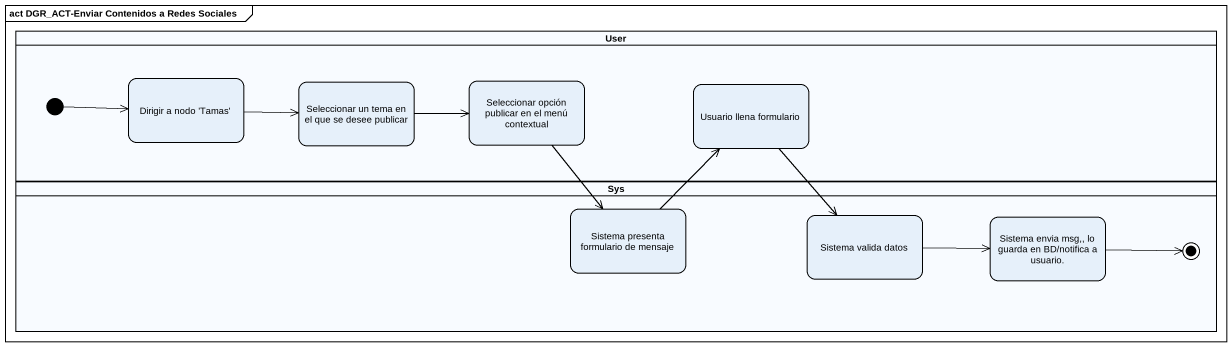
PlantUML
@startuml
mainframe act DGR_ACT-Enviar Contenidos a Redes Sociales
hide empty description
state User <<partition>> {
  state "Dirigir a nodo 'Tamas'" as Dirigir_a_nodo_Tamas
  state "Seleccionar un tema en el que se desee publicar" as Seleccionar_un_tema_en_el
  state "Seleccionar opción publicar en el menú contextual" as Seleccionar_opción_publicar
  state "Usuario llena formulario" as Usuario_llena_formulario
  [*] -right-> Dirigir_a_nodo_Tamas
}
state Sys <<partition>> {
  state "Sistema presenta formulario de mensaje" as Sistema_presenta_formulario
  state "Sistema valida datos" as Sistema_valida_datos
  state "Sistema envia msg,, lo guarda en BD/notifica a usuario." as Sistema_envia_msg_lo_guarda
  Sistema_envia_msg_lo_guarda -right-> [*]
}
Dirigir_a_nodo_Tamas -right-> Seleccionar_un_tema_en_el
Seleccionar_un_tema_en_el -right-> Seleccionar_opción_publicar
Seleccionar_opción_publicar --> Sistema_presenta_formulario
Usuario_llena_formulario --> Sistema_valida_datos
Sistema_presenta_formulario -up-> Usuario_llena_formulario
Sistema_valida_datos -right-> Sistema_envia_msg_lo_guarda
@enduml
